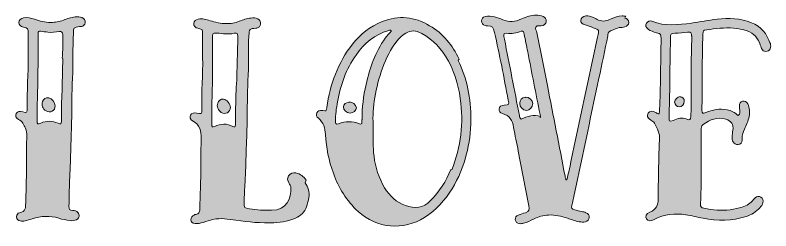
# Model space of a CAD drawing. Header units: inches. Extents: x 146 to 932, y -942 to -139.
# Drawn here: x 155 to 932, y -782 to -560 of the extents above; entities that cross this region are included whole.
import ezdxf

# ---------------------------------------------------------------- set-up
doc = ezdxf.new("R2010")
doc.units = ezdxf.units.IN
doc.header["$MEASUREMENT"] = 0
doc.layers.add('Layer 1', color=7, linetype='Continuous')

# ---------------------------------------------------------------- blocks, each defined once
blk = doc.blocks.new('block 10')
at = {"layer": 'Layer 1', "true_color": 0x2a4f7b}
h = blk.add_hatch(color=167, dxfattribs=at)
h.dxf.hatch_style = 2
edge = h.paths.add_edge_path()
edge.add_spline(control_points=[(224.33, -562.52), (226.45, -563.73), (227.66, -565.55), (227.36, -567.97), (227.05, -570.08), (225.54, -571.29), (223.42, -571.9), (222.82, -571.9), (222.22, -571.9), (221.61, -571.9), (215.26, -572.81), (215.56, -572.81), (215.26, -578.86), (214.35, -594.28), (215.26, -609.7), (214.35, -625.13), (213.44, -640.25), (213.75, -655.37), (213.44, -670.49), (212.84, -690.45), (212.23, -710.41), (211.33, -730.37), (211.02, -739.14), (210.72, -747.91), (210.72, -756.68), (210.72, -760.31), (211.02, -760.61), (214.65, -761.22), (215.56, -761.22), (216.47, -761.22), (217.38, -761.52), (219.49, -762.13), (220.7, -763.64), (221.01, -765.75), (221.31, -767.87), (220.4, -769.69), (218.28, -770.59), (216.17, -771.5), (214.05, -771.8), (211.93, -771.5), (208, -770.9), (204.07, -770.29), (200.14, -769.08), (191.07, -766.06), (181.99, -766.66), (172.92, -769.69), (170.5, -770.59), (168.08, -771.2), (165.66, -771.8), (164.15, -772.11), (162.33, -772.11), (160.52, -771.8), (158.4, -771.2), (156.89, -769.99), (156.89, -767.57), (156.89, -765.45), (158.1, -763.64), (159.91, -763.34), (166.57, -762.73), (165.96, -757.89), (166.27, -753.05), (167.17, -732.79), (166.87, -712.22), (167.17, -691.96), (167.17, -686.82), (168.08, -681.68), (165.96, -676.54), (164.45, -672.91), (162.94, -669.58), (159.01, -667.47), (155.98, -665.95), (155.38, -663.53), (156.59, -661.42), (157.8, -659.3), (159.91, -658.7), (163.24, -659.6), (167.78, -660.81), (167.78, -660.81), (167.78, -655.97), (167.48, -638.13), (168.99, -620.29), (168.69, -602.44), (168.69, -594.58), (168.69, -586.72), (168.69, -578.86), (168.69, -573.71), (168.69, -573.71), (163.85, -572.5), (160.82, -571.9), (159.31, -570.08), (159.31, -567.66), (159.31, -565.24), (161.12, -563.43), (164.15, -562.83), (168.08, -562.22), (171.71, -563.13), (175.34, -564.34), (180.78, -566.15), (186.23, -567.66), (191.97, -567.66), (196.51, -567.66), (200.74, -567.06), (204.98, -565.24), (208.91, -563.73), (212.84, -562.52), (217.07, -561.92), (219.49, -561.62), (221.91, -561.62), (224.03, -562.83), (224.03, -562.83), (224.33, -562.52), (224.33, -562.52)], knot_values=[0, 0, 0, 0, 1, 1, 1, 2, 2, 2, 3, 3, 3, 4, 4, 4, 5, 5, 5, 6, 6, 6, 7, 7, 7, 8, 8, 8, 9, 9, 9, 10, 10, 10, 11, 11, 11, 12, 12, 12, 13, 13, 13, 14, 14, 14, 15, 15, 15, 16, 16, 16, 17, 17, 17, 18, 18, 18, 19, 19, 19, 20, 20, 20, 21, 21, 21, 22, 22, 22, 23, 23, 23, 24, 24, 24, 25, 25, 25, 26, 26, 26, 27, 27, 27, 28, 28, 28, 29, 29, 29, 30, 30, 30, 31, 31, 31, 32, 32, 32, 33, 33, 33, 34, 34, 34, 35, 35, 35, 36, 36, 36, 37, 37, 37, 37], degree=3, periodic=1)
edge = h.paths.add_edge_path()
edge.add_spline(control_points=[(203.77, -604.56), (204.67, -596.4), (204.07, -588.23), (204.37, -580.06), (204.37, -577.65), (203.16, -576.74), (200.74, -577.04), (196.81, -577.65), (192.88, -578.25), (188.95, -577.65), (186.53, -577.34), (184.11, -577.04), (181.69, -576.74), (179.87, -576.44), (178.97, -577.04), (178.97, -578.86), (178.97, -579.76), (178.97, -580.67), (178.97, -581.58), (178.97, -605.17), (178.97, -628.76), (178.06, -650.83), (178.06, -657.79), (178.06, -663.23), (178.06, -668.68), (178.06, -672.3), (178.36, -672.61), (181.69, -671.1), (187.74, -668.68), (193.48, -668.68), (199.53, -671.4), (202.25, -672.61), (202.86, -672.3), (203.16, -669.28), (203.16, -668.07), (203.16, -666.86), (203.16, -665.65), (202.86, -646.3), (204.07, -626.94), (204.37, -607.59), (204.37, -606.68), (204.37, -605.77), (204.37, -604.86), (204.37, -604.86), (203.77, -604.56), (203.77, -604.56)], knot_values=[0, 0, 0, 0, 1, 1, 1, 2, 2, 2, 3, 3, 3, 4, 4, 4, 5, 5, 5, 6, 6, 6, 7, 7, 7, 8, 8, 8, 9, 9, 9, 10, 10, 10, 11, 11, 11, 12, 12, 12, 13, 13, 13, 14, 14, 14, 15, 15, 15, 15], degree=3, periodic=1)
edge = h.paths.add_edge_path()
edge.add_spline(control_points=[(189.86, -645.09), (193.18, -645.69), (196.51, -649.93), (196.51, -653.55), (196.51, -655.97), (195.3, -657.79), (193.48, -659), (191.37, -660.21), (189.25, -659.91), (187.13, -658.7), (183.81, -656.58), (182.29, -652.65), (183.5, -649.02), (184.41, -646.6), (186.83, -644.78), (189.25, -645.09), (189.25, -645.09), (189.86, -645.09), (189.86, -645.09)], knot_values=[0, 0, 0, 0, 1, 1, 1, 2, 2, 2, 3, 3, 3, 4, 4, 4, 5, 5, 5, 6, 6, 6, 6], degree=3, periodic=1)
h = blk.add_hatch(color=167, dxfattribs=at)
h.dxf.hatch_style = 2
edge = h.paths.add_edge_path()
edge.add_spline(control_points=[(453.26, -732.49), (456.58, -737.02), (458.09, -742.17), (457.19, -747.91), (456.58, -750.33), (455.98, -752.75), (455.37, -755.17), (453.86, -760.92), (450.53, -765.15), (445.39, -767.87), (437.83, -771.8), (429.67, -773.32), (421.2, -773.62), (408.19, -774.22), (395.19, -773.01), (382.19, -771.2), (374.32, -769.99), (366.46, -768.48), (358.6, -770.29), (355.27, -771.2), (351.94, -772.11), (348.62, -773.32), (345.89, -774.22), (343.17, -774.83), (340.15, -774.52), (337.43, -774.22), (335.91, -772.71), (335.91, -770.59), (335.91, -768.17), (337.12, -766.66), (339.24, -765.75), (339.84, -765.45), (340.45, -765.15), (341.05, -765.15), (344.08, -764.85), (344.99, -763.03), (344.99, -760.31), (345.29, -750.93), (345.59, -741.56), (345.89, -732.19), (346.2, -717.06), (345.89, -701.94), (346.5, -686.82), (346.8, -679.87), (344.99, -672.91), (337.73, -668.98), (335.01, -667.47), (334.4, -665.05), (335.61, -662.93), (336.82, -660.81), (338.94, -660.21), (341.96, -660.81), (347.1, -662.02), (347.1, -662.02), (347.1, -656.88), (346.8, -639.04), (348.31, -621.5), (348.01, -603.65), (348.01, -595.79), (348.01, -587.93), (348.01, -580.06), (348.01, -574.92), (348.01, -574.92), (343.17, -573.71), (340.15, -573.11), (338.64, -571.29), (338.94, -568.88), (339.24, -566.15), (341.05, -564.94), (343.47, -564.34), (347.71, -563.43), (351.64, -564.64), (355.57, -565.85), (361.01, -567.36), (366.46, -568.88), (372.21, -568.88), (376.74, -568.88), (381.28, -568.27), (385.51, -566.46), (389.44, -564.94), (393.37, -563.73), (397.61, -563.13), (400.03, -562.83), (402.45, -562.83), (404.56, -564.04), (406.68, -565.24), (407.89, -567.06), (407.59, -569.48), (407.29, -571.6), (405.77, -572.81), (403.66, -573.41), (403.36, -573.41), (403.05, -573.41), (402.75, -573.41), (395.79, -574.32), (396.1, -574.32), (395.49, -581.28), (394.58, -596.7), (395.49, -612.12), (394.58, -627.55), (393.68, -641.76), (393.98, -655.97), (393.68, -670.19), (393.07, -690.75), (392.47, -711.32), (391.56, -731.88), (391.26, -738.84), (390.65, -745.8), (390.65, -752.75), (390.65, -758.5), (390.65, -758.5), (396.1, -759.4), (403.66, -760.61), (411.22, -760.92), (418.78, -760.92), (434.81, -761.22), (439.04, -747.91), (438.74, -737.63), (438.74, -735.81), (437.53, -734.3), (436.62, -732.79), (435.11, -730.37), (434.5, -727.95), (436.32, -725.53), (438.13, -722.81), (440.86, -721.9), (443.88, -722.51), (448.42, -723.41), (451.74, -726.14), (454.16, -729.77), (454.16, -729.77), (453.26, -732.49), (453.26, -732.49)], knot_values=[0, 0, 0, 0, 1, 1, 1, 2, 2, 2, 3, 3, 3, 4, 4, 4, 5, 5, 5, 6, 6, 6, 7, 7, 7, 8, 8, 8, 9, 9, 9, 10, 10, 10, 11, 11, 11, 12, 12, 12, 13, 13, 13, 14, 14, 14, 15, 15, 15, 16, 16, 16, 17, 17, 17, 18, 18, 18, 19, 19, 19, 20, 20, 20, 21, 21, 21, 22, 22, 22, 23, 23, 23, 24, 24, 24, 25, 25, 25, 26, 26, 26, 27, 27, 27, 28, 28, 28, 29, 29, 29, 30, 30, 30, 31, 31, 31, 32, 32, 32, 33, 33, 33, 34, 34, 34, 35, 35, 35, 36, 36, 36, 37, 37, 37, 38, 38, 38, 39, 39, 39, 40, 40, 40, 41, 41, 41, 42, 42, 42, 43, 43, 43, 44, 44, 44, 44], degree=3, periodic=1)
edge = h.paths.add_edge_path()
edge.add_spline(control_points=[(382.79, -631.78), (383.39, -615.15), (384, -598.51), (384, -581.88), (384, -578.55), (383.7, -578.25), (380.37, -578.86), (374.32, -580.06), (368.58, -579.16), (362.83, -578.55), (362.22, -578.55), (361.62, -578.55), (361.01, -578.55), (359.2, -578.25), (358.29, -579.16), (358.29, -580.97), (358.29, -581.88), (358.29, -582.79), (358.29, -583.69), (358.29, -607.28), (358.29, -630.87), (357.39, -652.65), (357.39, -660.21), (357.39, -666.26), (357.39, -672.3), (357.39, -675.03), (357.99, -675.63), (360.11, -674.72), (366.46, -671.7), (372.81, -671.4), (379.16, -674.72), (380.67, -675.63), (381.58, -675.03), (381.58, -673.21), (381.58, -671.7), (381.58, -670.19), (381.58, -668.68), (381.88, -656.88), (381.88, -645.09), (382.49, -633.29), (382.49, -633.29), (382.79, -631.78), (382.79, -631.78)], knot_values=[0, 0, 0, 0, 1, 1, 1, 2, 2, 2, 3, 3, 3, 4, 4, 4, 5, 5, 5, 6, 6, 6, 7, 7, 7, 8, 8, 8, 9, 9, 9, 10, 10, 10, 11, 11, 11, 12, 12, 12, 13, 13, 13, 14, 14, 14, 14], degree=3, periodic=1)
edge = h.paths.add_edge_path()
edge.add_spline(control_points=[(369.48, -646.6), (372.81, -646.9), (376.44, -651.44), (376.44, -655.07), (376.44, -657.49), (375.23, -659.3), (373.42, -660.51), (371.3, -661.72), (369.18, -661.42), (367.06, -660.21), (363.74, -658.09), (362.22, -654.16), (363.43, -650.53), (364.34, -648.11), (366.76, -646.3), (369.18, -646.6), (369.18, -646.6), (369.48, -646.6), (369.48, -646.6)], knot_values=[0, 0, 0, 0, 1, 1, 1, 2, 2, 2, 3, 3, 3, 4, 4, 4, 5, 5, 5, 6, 6, 6, 6], degree=3, periodic=1)
h = blk.add_hatch(color=167, dxfattribs=at)
h.dxf.hatch_style = 2
edge = h.paths.add_edge_path()
edge.add_spline(control_points=[(610.51, -606.68), (619.58, -625.43), (623.51, -645.39), (623.51, -667.77), (623.21, -691.96), (617.77, -716.46), (604.16, -738.84), (596.9, -750.63), (587.83, -760.61), (576.03, -768.17), (553.95, -782.09), (527.04, -779.67), (507.68, -762.13), (495.89, -751.24), (487.72, -737.93), (482.28, -722.81), (477.44, -709.81), (475.02, -696.5), (474.11, -682.89), (473.81, -676.54), (472.3, -670.49), (466.86, -666.26), (465.04, -664.75), (464.13, -662.93), (465.34, -660.51), (466.25, -658.39), (468.06, -657.79), (471.39, -658.39), (475.02, -659), (475.02, -659), (475.63, -655.07), (478.95, -631.17), (486.82, -609.1), (501.94, -590.05), (510.1, -579.76), (520.08, -571.6), (532.48, -566.76), (549.42, -560.11), (565.75, -561.62), (581.17, -570.99), (595.09, -579.16), (604.46, -591.25), (611.42, -605.47), (611.42, -605.47), (610.51, -606.68), (610.51, -606.68)], knot_values=[0, 0, 0, 0, 1, 1, 1, 2, 2, 2, 3, 3, 3, 4, 4, 4, 5, 5, 5, 6, 6, 6, 7, 7, 7, 8, 8, 8, 9, 9, 9, 10, 10, 10, 11, 11, 11, 12, 12, 12, 13, 13, 13, 14, 14, 14, 15, 15, 15, 15], degree=3, periodic=1)
edge = h.paths.add_edge_path()
edge.add_spline(control_points=[(511.92, -667.47), (511.61, -655.37), (513.13, -643.27), (515.85, -631.48), (519.78, -614.54), (525.22, -598.21), (535.51, -584), (537.32, -581.28), (539.74, -578.86), (541.86, -576.44), (541.56, -576.13), (541.25, -575.83), (540.95, -575.53), (540.35, -575.53), (539.74, -575.53), (539.14, -575.83), (524.62, -580.06), (514.03, -589.44), (505.57, -601.23), (495.28, -615.75), (489.54, -632.08), (486.51, -649.32), (485.3, -655.97), (484.4, -662.63), (484.4, -669.28), (484.4, -671.1), (484.7, -672.91), (487.42, -672), (494.68, -669.28), (501.94, -668.68), (509.2, -672), (510.71, -672.61), (511.61, -672), (511.61, -670.49), (511.61, -669.58), (511.61, -668.68), (511.61, -667.77), (511.61, -667.77), (511.92, -667.47), (511.92, -667.47)], knot_values=[0, 0, 0, 0, 1, 1, 1, 2, 2, 2, 3, 3, 3, 4, 4, 4, 5, 5, 5, 6, 6, 6, 7, 7, 7, 8, 8, 8, 9, 9, 9, 10, 10, 10, 11, 11, 11, 12, 12, 12, 13, 13, 13, 13], degree=3, periodic=1)
edge = h.paths.add_edge_path()
edge.add_spline(control_points=[(498.61, -649.32), (501.94, -649.32), (505.57, -652.34), (505.87, -655.37), (505.87, -658.09), (502.84, -660.81), (499.52, -660.81), (495.89, -660.81), (492.56, -657.79), (492.56, -654.46), (492.56, -651.74), (494.98, -649.93), (498.61, -649.93), (498.61, -649.93), (498.61, -649.32), (498.61, -649.32)], knot_values=[0, 0, 0, 0, 1, 1, 1, 2, 2, 2, 3, 3, 3, 4, 4, 4, 5, 5, 5, 5], degree=3, periodic=1)
edge = h.paths.add_edge_path()
edge.add_spline(control_points=[(603.86, -719.18), (613.53, -695.59), (616.26, -671.1), (612.63, -645.99), (610.51, -630.57), (605.97, -615.75), (597.51, -602.44), (590.25, -591.25), (581.17, -582.18), (568.47, -577.04), (565.75, -576.13), (563.33, -576.13), (560.61, -577.04), (555.16, -578.86), (551.23, -582.18), (547.91, -586.41), (540.95, -594.88), (536.41, -604.56), (532.79, -614.84), (525.53, -634.8), (522.2, -655.67), (523.11, -672.91), (523.11, -686.52), (522.8, -695.89), (524.01, -705.27), (525.53, -716.76), (528.85, -727.65), (534.9, -737.63), (540.04, -746.1), (547, -752.75), (556.37, -756.08), (565.75, -759.4), (574.52, -758.8), (582.08, -750.93), (591.15, -741.56), (598.11, -730.98), (602.95, -718.88), (602.95, -718.88), (603.86, -719.18), (603.86, -719.18)], knot_values=[0, 0, 0, 0, 1, 1, 1, 2, 2, 2, 3, 3, 3, 4, 4, 4, 5, 5, 5, 6, 6, 6, 7, 7, 7, 8, 8, 8, 9, 9, 9, 10, 10, 10, 11, 11, 11, 12, 12, 12, 13, 13, 13, 13], degree=3, periodic=1)
h = blk.add_hatch(color=167, dxfattribs=at)
h.dxf.hatch_style = 2
edge = h.paths.add_edge_path()
edge.add_spline(control_points=[(781.67, -563.13), (784.09, -563.73), (785.6, -565.24), (785.6, -567.66), (785.6, -570.08), (784.09, -571.6), (781.67, -572.2), (780.76, -572.5), (779.86, -572.81), (778.95, -572.81), (774.41, -572.5), (770.78, -574.92), (766.85, -576.44), (764.43, -577.34), (764.43, -579.76), (764.13, -581.58), (761.11, -596.09), (758.08, -610.61), (755.06, -625.13), (745.98, -667.77), (736.91, -710.41), (727.84, -753.05), (727.54, -753.96), (727.54, -754.87), (727.23, -755.77), (726.33, -758.5), (727.54, -759.71), (729.95, -760.31), (732.37, -760.92), (734.79, -761.82), (737.21, -762.13), (738.72, -762.43), (740.24, -762.73), (741.75, -763.34), (743.87, -764.24), (745.08, -765.75), (745.08, -768.17), (745.08, -770.59), (743.56, -772.11), (741.14, -772.71), (739.03, -773.32), (736.91, -773.01), (734.79, -772.71), (730.56, -771.8), (726.63, -770.29), (722.7, -769.08), (716.35, -766.97), (710, -765.45), (703.34, -765.75), (697.9, -766.06), (692.76, -767.57), (687.92, -769.99), (684.59, -771.5), (681.26, -773.32), (677.64, -774.22), (676.12, -774.52), (674.61, -774.83), (673.1, -774.52), (670.98, -774.22), (669.47, -773.01), (669.17, -770.59), (668.87, -768.17), (670.07, -766.66), (672.19, -765.75), (674.61, -764.85), (677.03, -764.24), (679.45, -763.34), (683.68, -761.52), (683.99, -760.92), (683.08, -756.38), (679.45, -737.63), (675.82, -718.88), (672.19, -700.13), (670.68, -691.96), (668.87, -683.8), (667.35, -675.63), (666.14, -668.68), (663.42, -663.23), (655.86, -661.42), (653.44, -660.81), (652.23, -659), (652.53, -656.58), (652.84, -654.16), (654.65, -652.95), (657.67, -652.65), (662.82, -652.34), (662.82, -652.34), (661.91, -647.51), (657.37, -624.22), (653.14, -600.93), (647.7, -577.95), (646.49, -572.81), (645.58, -570.99), (640.74, -571.29), (639.83, -571.29), (638.92, -570.99), (638.02, -570.69), (635.9, -570.08), (634.39, -568.57), (634.39, -566.15), (634.39, -563.73), (635.9, -562.22), (638.02, -561.62), (641.34, -561.01), (644.67, -561.01), (647.7, -561.92), (650.72, -562.83), (653.74, -563.73), (656.47, -564.94), (662.82, -567.36), (669.17, -567.36), (675.52, -564.04), (680.36, -561.62), (685.5, -560.41), (690.64, -560.11), (693.06, -560.11), (695.48, -560.41), (697.9, -561.62), (700.01, -562.52), (701.23, -564.34), (700.92, -566.76), (700.62, -569.18), (698.5, -570.99), (695.78, -571.29), (693.97, -571.6), (691.55, -569.78), (690.34, -572.5), (689.43, -574.32), (690.94, -576.13), (691.24, -577.95), (694.87, -596.09), (698.5, -614.24), (702.13, -632.39), (708.18, -663.53), (714.23, -694.69), (720.28, -725.83), (720.58, -727.04), (720.88, -728.25), (721.19, -729.46), (721.49, -729.46), (721.79, -729.46), (722.09, -729.46), (723.6, -723.11), (725.12, -717.06), (726.33, -710.71), (735.4, -668.07), (744.47, -625.43), (753.54, -582.79), (755.36, -574.62), (755.66, -576.13), (749.01, -573.11), (746.29, -571.9), (743.87, -570.69), (740.84, -570.08), (737.82, -569.48), (736.31, -567.66), (736.31, -565.55), (736.31, -563.13), (738.42, -561.31), (741.45, -561.01), (744.17, -560.71), (746.89, -561.62), (749.31, -562.52), (751.13, -563.43), (752.94, -564.34), (754.76, -565.24), (759.29, -567.06), (763.53, -566.15), (767.46, -564.04), (771.08, -562.22), (774.71, -560.71), (778.95, -561.01), (780.16, -561.01), (781.37, -561.01), (782.58, -561.31), (782.58, -561.31), (781.67, -563.13), (781.67, -563.13)], knot_values=[0, 0, 0, 0, 1, 1, 1, 2, 2, 2, 3, 3, 3, 4, 4, 4, 5, 5, 5, 6, 6, 6, 7, 7, 7, 8, 8, 8, 9, 9, 9, 10, 10, 10, 11, 11, 11, 12, 12, 12, 13, 13, 13, 14, 14, 14, 15, 15, 15, 16, 16, 16, 17, 17, 17, 18, 18, 18, 19, 19, 19, 20, 20, 20, 21, 21, 21, 22, 22, 22, 23, 23, 23, 24, 24, 24, 25, 25, 25, 26, 26, 26, 27, 27, 27, 28, 28, 28, 29, 29, 29, 30, 30, 30, 31, 31, 31, 32, 32, 32, 33, 33, 33, 34, 34, 34, 35, 35, 35, 36, 36, 36, 37, 37, 37, 38, 38, 38, 39, 39, 39, 40, 40, 40, 41, 41, 41, 42, 42, 42, 43, 43, 43, 44, 44, 44, 45, 45, 45, 46, 46, 46, 47, 47, 47, 48, 48, 48, 49, 49, 49, 50, 50, 50, 51, 51, 51, 52, 52, 52, 53, 53, 53, 54, 54, 54, 55, 55, 55, 56, 56, 56, 57, 57, 57, 58, 58, 58, 59, 59, 59, 59], degree=3, periodic=1)
edge = h.paths.add_edge_path()
edge.add_spline(control_points=[(694.57, -665.95), (695.48, -664.14), (694.87, -663.23), (694.57, -662.33), (690.34, -640.85), (686.1, -619.38), (681.87, -597.91), (680.66, -591.86), (679.45, -585.81), (678.24, -579.76), (677.94, -577.95), (677.64, -575.83), (675.22, -576.74), (670.38, -578.86), (665.24, -579.16), (660.09, -578.86), (657.37, -578.86), (657.07, -579.46), (657.37, -582.18), (657.37, -583.09), (657.67, -584), (657.98, -584.9), (663.12, -611.22), (668.26, -637.53), (673.4, -663.53), (673.7, -664.75), (673.7, -666.26), (675.22, -667.16), (681.57, -664.14), (688.22, -662.02), (695.18, -664.44), (695.18, -664.44), (694.57, -665.95), (694.57, -665.95)], knot_values=[0, 0, 0, 0, 1, 1, 1, 2, 2, 2, 3, 3, 3, 4, 4, 4, 5, 5, 5, 6, 6, 6, 7, 7, 7, 8, 8, 8, 9, 9, 9, 10, 10, 10, 11, 11, 11, 11], degree=3, periodic=1)
edge = h.paths.add_edge_path()
edge.add_spline(control_points=[(679.45, -644.48), (683.38, -644.48), (687.01, -647.51), (687.01, -651.13), (687.01, -654.76), (683.99, -658.09), (680.66, -658.09), (677.03, -658.09), (673.7, -654.76), (673.7, -650.83), (673.7, -647.51), (676.12, -644.78), (679.15, -644.78), (679.15, -644.78), (679.45, -644.48), (679.45, -644.48)], knot_values=[0, 0, 0, 0, 1, 1, 1, 2, 2, 2, 3, 3, 3, 4, 4, 4, 5, 5, 5, 5], degree=3, periodic=1)
h = blk.add_hatch(color=167, dxfattribs=at)
h.dxf.hatch_style = 2
edge = h.paths.add_edge_path()
edge.add_spline(control_points=[(930.76, -588.23), (931.36, -589.74), (931.66, -591.56), (931.36, -593.37), (931.06, -595.49), (929.85, -596.7), (927.73, -597.3), (925.62, -597.91), (924.1, -597.3), (922.89, -595.79), (921.68, -594.28), (921.38, -592.46), (920.78, -590.65), (918.66, -583.69), (914.12, -578.86), (907.17, -576.44), (898.09, -573.11), (888.72, -572.81), (879.34, -573.71), (874.81, -574.02), (870.27, -574.62), (865.73, -575.23), (862.11, -575.83), (862.11, -576.13), (861.8, -579.76), (860.9, -604.56), (861.2, -629.36), (860.9, -654.16), (860.9, -655.37), (860.9, -656.58), (860.9, -657.79), (861.2, -661.42), (861.5, -661.72), (864.83, -660.21), (871.78, -657.49), (879.04, -655.97), (886.6, -657.49), (890.84, -658.39), (894.77, -660.21), (898.09, -663.53), (900.21, -661.72), (899.91, -659.6), (899.61, -657.49), (899.61, -656.28), (899.3, -655.07), (899.3, -653.86), (899.3, -651.13), (900.51, -649.32), (902.63, -648.71), (904.75, -648.11), (906.87, -649.02), (908.07, -651.44), (909.89, -655.67), (910.19, -659.91), (909.29, -664.44), (908.38, -668.98), (906.56, -673.21), (904.45, -677.45), (902.93, -680.47), (902.03, -683.5), (902.33, -687.12), (902.33, -687.73), (902.33, -688.33), (902.33, -688.94), (902.03, -691.36), (900.51, -692.87), (898.09, -693.17), (895.67, -693.47), (894.16, -692.27), (892.95, -690.45), (892.05, -688.94), (891.74, -687.43), (891.74, -685.61), (891.74, -683.19), (892.35, -680.77), (892.65, -678.35), (893.56, -672.61), (890.84, -668.68), (885.39, -667.16), (876.62, -664.75), (869.06, -667.47), (862.11, -672.61), (859.99, -674.12), (859.99, -676.24), (859.99, -678.35), (859.99, -688.94), (859.99, -699.52), (859.99, -710.11), (859.69, -724.93), (860.29, -739.75), (859.38, -754.26), (859.08, -757.29), (860.29, -758.19), (862.71, -758.8), (871.78, -760.92), (880.86, -761.22), (889.93, -760.31), (894.16, -759.71), (898.4, -758.8), (902.33, -757.59), (906.87, -756.08), (911.1, -753.96), (913.82, -749.73), (914.43, -749.12), (915.03, -748.52), (915.64, -747.91), (917.45, -746.4), (919.26, -746.1), (921.38, -747.31), (923.5, -748.52), (924.1, -750.63), (923.5, -753.05), (922.89, -755.17), (921.68, -756.68), (920.47, -758.19), (916.54, -762.73), (911.7, -765.45), (906.26, -767.27), (891.74, -771.8), (876.93, -772.41), (862.11, -769.08), (856.06, -767.87), (850.31, -766.36), (844.26, -765.45), (833.07, -763.94), (822.19, -764.85), (811.9, -770.29), (807.97, -772.41), (805.55, -772.11), (804.04, -769.69), (802.53, -767.27), (803.44, -764.24), (807.37, -762.73), (814.02, -760.01), (815.84, -755.77), (815.84, -749.12), (815.84, -741.26), (816.14, -733.4), (816.14, -725.53), (816.44, -713.13), (816.44, -700.73), (817.35, -688.33), (817.65, -681.98), (815.23, -676.54), (812.21, -671.4), (811.3, -669.88), (809.79, -668.98), (808.27, -668.07), (804.95, -665.65), (804.04, -663.53), (805.55, -661.11), (807.07, -658.7), (809.49, -658.39), (813.42, -660.21), (814.32, -660.81), (815.23, -661.72), (817.04, -661.72), (817.35, -654.16), (817.95, -646.9), (817.95, -639.64), (818.25, -628.15), (818.25, -616.66), (818.56, -605.17), (818.56, -598.21), (818.86, -591.25), (818.86, -584.3), (818.86, -579.76), (818.86, -579.76), (814.02, -578.25), (811, -577.34), (807.97, -576.44), (805.55, -574.62), (803.13, -573.11), (802.53, -570.69), (803.74, -568.57), (804.95, -566.46), (807.07, -565.55), (809.49, -566.46), (822.79, -571.9), (836.4, -570.08), (850.01, -568.27), (858.78, -567.06), (867.55, -565.55), (876.32, -564.34), (888.42, -562.83), (900.21, -563.43), (911.7, -567.97), (921.68, -571.9), (927.73, -579.16), (930.76, -589.44), (930.76, -589.44), (930.76, -588.23), (930.76, -588.23)], knot_values=[0, 0, 0, 0, 1, 1, 1, 2, 2, 2, 3, 3, 3, 4, 4, 4, 5, 5, 5, 6, 6, 6, 7, 7, 7, 8, 8, 8, 9, 9, 9, 10, 10, 10, 11, 11, 11, 12, 12, 12, 13, 13, 13, 14, 14, 14, 15, 15, 15, 16, 16, 16, 17, 17, 17, 18, 18, 18, 19, 19, 19, 20, 20, 20, 21, 21, 21, 22, 22, 22, 23, 23, 23, 24, 24, 24, 25, 25, 25, 26, 26, 26, 27, 27, 27, 28, 28, 28, 29, 29, 29, 30, 30, 30, 31, 31, 31, 32, 32, 32, 33, 33, 33, 34, 34, 34, 35, 35, 35, 36, 36, 36, 37, 37, 37, 38, 38, 38, 39, 39, 39, 40, 40, 40, 41, 41, 41, 42, 42, 42, 43, 43, 43, 44, 44, 44, 45, 45, 45, 46, 46, 46, 47, 47, 47, 48, 48, 48, 49, 49, 49, 50, 50, 50, 51, 51, 51, 52, 52, 52, 53, 53, 53, 54, 54, 54, 55, 55, 55, 56, 56, 56, 57, 57, 57, 58, 58, 58, 59, 59, 59, 60, 60, 60, 61, 61, 61, 62, 62, 62, 63, 63, 63, 64, 64, 64, 64], degree=3, periodic=1)
edge = h.paths.add_edge_path()
edge.add_spline(control_points=[(850.01, -581.58), (850.31, -578.25), (849.71, -577.65), (846.08, -577.65), (841.84, -577.95), (837.61, -578.86), (833.07, -578.86), (829.14, -578.86), (828.54, -579.46), (828.54, -583.39), (828.54, -589.14), (828.24, -594.88), (828.24, -600.63), (827.63, -619.68), (828.24, -639.04), (827.02, -658.09), (827.02, -660.51), (827.02, -662.93), (827.02, -665.35), (827.02, -669.58), (827.33, -669.88), (831.26, -668.37), (835.79, -666.56), (840.33, -665.05), (845.47, -667.16), (848.5, -668.37), (849.1, -668.07), (849.4, -664.44), (849.71, -660.81), (849.71, -657.18), (849.71, -653.55), (850.01, -629.66), (849.4, -605.77), (850.61, -581.88), (850.61, -581.88), (850.01, -581.58), (850.01, -581.58)], knot_values=[0, 0, 0, 0, 1, 1, 1, 2, 2, 2, 3, 3, 3, 4, 4, 4, 5, 5, 5, 6, 6, 6, 7, 7, 7, 8, 8, 8, 9, 9, 9, 10, 10, 10, 11, 11, 11, 12, 12, 12, 12], degree=3, periodic=1)
edge = h.paths.add_edge_path()
edge.add_spline(control_points=[(838.52, -644.18), (840.94, -644.18), (842.75, -645.99), (842.75, -648.71), (842.75, -651.74), (840.33, -654.46), (837.61, -654.46), (835.19, -654.46), (832.77, -652.04), (832.77, -649.62), (832.77, -646.9), (835.79, -643.88), (838.52, -643.88), (838.52, -643.88), (838.52, -644.18), (838.52, -644.18)], knot_values=[0, 0, 0, 0, 1, 1, 1, 2, 2, 2, 3, 3, 3, 4, 4, 4, 5, 5, 5, 5], degree=3, periodic=1)
at = {"layer": 'Layer 1', "lineweight": 0}
for points, knots in [([(224.33, -562.52), (226.45, -563.73), (227.66, -565.55), (227.36, -567.97), (227.05, -570.08), (225.54, -571.29), (223.42, -571.9), (222.82, -571.9), (222.22, -571.9), (221.61, -571.9), (215.26, -572.81), (215.56, -572.81), (215.26, -578.86), (214.35, -594.28), (215.26, -609.7), (214.35, -625.13), (213.44, -640.25), (213.75, -655.37), (213.44, -670.49), (212.84, -690.45), (212.23, -710.41), (211.33, -730.37), (211.02, -739.14), (210.72, -747.91), (210.72, -756.68), (210.72, -760.31), (211.02, -760.61), (214.65, -761.22), (215.56, -761.22), (216.47, -761.22), (217.38, -761.52), (219.49, -762.13), (220.7, -763.64), (221.01, -765.75), (221.31, -767.87), (220.4, -769.69), (218.28, -770.59), (216.17, -771.5), (214.05, -771.8), (211.93, -771.5), (208, -770.9), (204.07, -770.29), (200.14, -769.08), (191.07, -766.06), (181.99, -766.66), (172.92, -769.69), (170.5, -770.59), (168.08, -771.2), (165.66, -771.8), (164.15, -772.11), (162.33, -772.11), (160.52, -771.8), (158.4, -771.2), (156.89, -769.99), (156.89, -767.57), (156.89, -765.45), (158.1, -763.64), (159.91, -763.34), (166.57, -762.73), (165.96, -757.89), (166.27, -753.05), (167.17, -732.79), (166.87, -712.22), (167.17, -691.96), (167.17, -686.82), (168.08, -681.68), (165.96, -676.54), (164.45, -672.91), (162.94, -669.58), (159.01, -667.47), (155.98, -665.95), (155.38, -663.53), (156.59, -661.42), (157.8, -659.3), (159.91, -658.7), (163.24, -659.6), (167.78, -660.81), (167.78, -660.81), (167.78, -655.97), (167.48, -638.13), (168.99, -620.29), (168.69, -602.44), (168.69, -594.58), (168.69, -586.72), (168.69, -578.86), (168.69, -573.71), (168.69, -573.71), (163.85, -572.5), (160.82, -571.9), (159.31, -570.08), (159.31, -567.66), (159.31, -565.24), (161.12, -563.43), (164.15, -562.83), (168.08, -562.22), (171.71, -563.13), (175.34, -564.34), (180.78, -566.15), (186.23, -567.66), (191.97, -567.66), (196.51, -567.66), (200.74, -567.06), (204.98, -565.24), (208.91, -563.73), (212.84, -562.52), (217.07, -561.92), (219.49, -561.62), (221.91, -561.62), (224.03, -562.83), (224.03, -562.83), (224.33, -562.52), (224.33, -562.52)], [0, 0, 0, 0, 1, 1, 1, 2, 2, 2, 3, 3, 3, 4, 4, 4, 5, 5, 5, 6, 6, 6, 7, 7, 7, 8, 8, 8, 9, 9, 9, 10, 10, 10, 11, 11, 11, 12, 12, 12, 13, 13, 13, 14, 14, 14, 15, 15, 15, 16, 16, 16, 17, 17, 17, 18, 18, 18, 19, 19, 19, 20, 20, 20, 21, 21, 21, 22, 22, 22, 23, 23, 23, 24, 24, 24, 25, 25, 25, 26, 26, 26, 27, 27, 27, 28, 28, 28, 29, 29, 29, 30, 30, 30, 31, 31, 31, 32, 32, 32, 33, 33, 33, 34, 34, 34, 35, 35, 35, 36, 36, 36, 37, 37, 37, 37]), ([(453.26, -732.49), (456.58, -737.02), (458.09, -742.17), (457.19, -747.91), (456.58, -750.33), (455.98, -752.75), (455.37, -755.17), (453.86, -760.92), (450.53, -765.15), (445.39, -767.87), (437.83, -771.8), (429.67, -773.32), (421.2, -773.62), (408.19, -774.22), (395.19, -773.01), (382.19, -771.2), (374.32, -769.99), (366.46, -768.48), (358.6, -770.29), (355.27, -771.2), (351.94, -772.11), (348.62, -773.32), (345.89, -774.22), (343.17, -774.83), (340.15, -774.52), (337.43, -774.22), (335.91, -772.71), (335.91, -770.59), (335.91, -768.17), (337.12, -766.66), (339.24, -765.75), (339.84, -765.45), (340.45, -765.15), (341.05, -765.15), (344.08, -764.85), (344.99, -763.03), (344.99, -760.31), (345.29, -750.93), (345.59, -741.56), (345.89, -732.19), (346.2, -717.06), (345.89, -701.94), (346.5, -686.82), (346.8, -679.87), (344.99, -672.91), (337.73, -668.98), (335.01, -667.47), (334.4, -665.05), (335.61, -662.93), (336.82, -660.81), (338.94, -660.21), (341.96, -660.81), (347.1, -662.02), (347.1, -662.02), (347.1, -656.88), (346.8, -639.04), (348.31, -621.5), (348.01, -603.65), (348.01, -595.79), (348.01, -587.93), (348.01, -580.06), (348.01, -574.92), (348.01, -574.92), (343.17, -573.71), (340.15, -573.11), (338.64, -571.29), (338.94, -568.88), (339.24, -566.15), (341.05, -564.94), (343.47, -564.34), (347.71, -563.43), (351.64, -564.64), (355.57, -565.85), (361.01, -567.36), (366.46, -568.88), (372.21, -568.88), (376.74, -568.88), (381.28, -568.27), (385.51, -566.46), (389.44, -564.94), (393.37, -563.73), (397.61, -563.13), (400.03, -562.83), (402.45, -562.83), (404.56, -564.04), (406.68, -565.24), (407.89, -567.06), (407.59, -569.48), (407.29, -571.6), (405.77, -572.81), (403.66, -573.41), (403.36, -573.41), (403.05, -573.41), (402.75, -573.41), (395.79, -574.32), (396.1, -574.32), (395.49, -581.28), (394.58, -596.7), (395.49, -612.12), (394.58, -627.55), (393.68, -641.76), (393.98, -655.97), (393.68, -670.19), (393.07, -690.75), (392.47, -711.32), (391.56, -731.88), (391.26, -738.84), (390.65, -745.8), (390.65, -752.75), (390.65, -758.5), (390.65, -758.5), (396.1, -759.4), (403.66, -760.61), (411.22, -760.92), (418.78, -760.92), (434.81, -761.22), (439.04, -747.91), (438.74, -737.63), (438.74, -735.81), (437.53, -734.3), (436.62, -732.79), (435.11, -730.37), (434.5, -727.95), (436.32, -725.53), (438.13, -722.81), (440.86, -721.9), (443.88, -722.51), (448.42, -723.41), (451.74, -726.14), (454.16, -729.77), (454.16, -729.77), (453.26, -732.49), (453.26, -732.49)], [0, 0, 0, 0, 1, 1, 1, 2, 2, 2, 3, 3, 3, 4, 4, 4, 5, 5, 5, 6, 6, 6, 7, 7, 7, 8, 8, 8, 9, 9, 9, 10, 10, 10, 11, 11, 11, 12, 12, 12, 13, 13, 13, 14, 14, 14, 15, 15, 15, 16, 16, 16, 17, 17, 17, 18, 18, 18, 19, 19, 19, 20, 20, 20, 21, 21, 21, 22, 22, 22, 23, 23, 23, 24, 24, 24, 25, 25, 25, 26, 26, 26, 27, 27, 27, 28, 28, 28, 29, 29, 29, 30, 30, 30, 31, 31, 31, 32, 32, 32, 33, 33, 33, 34, 34, 34, 35, 35, 35, 36, 36, 36, 37, 37, 37, 38, 38, 38, 39, 39, 39, 40, 40, 40, 41, 41, 41, 42, 42, 42, 43, 43, 43, 44, 44, 44, 44]), ([(610.51, -606.68), (619.58, -625.43), (623.51, -645.39), (623.51, -667.77), (623.21, -691.96), (617.77, -716.46), (604.16, -738.84), (596.9, -750.63), (587.83, -760.61), (576.03, -768.17), (553.95, -782.09), (527.04, -779.67), (507.68, -762.13), (495.89, -751.24), (487.72, -737.93), (482.28, -722.81), (477.44, -709.81), (475.02, -696.5), (474.11, -682.89), (473.81, -676.54), (472.3, -670.49), (466.86, -666.26), (465.04, -664.75), (464.13, -662.93), (465.34, -660.51), (466.25, -658.39), (468.06, -657.79), (471.39, -658.39), (475.02, -659), (475.02, -659), (475.63, -655.07), (478.95, -631.17), (486.82, -609.1), (501.94, -590.05), (510.1, -579.76), (520.08, -571.6), (532.48, -566.76), (549.42, -560.11), (565.75, -561.62), (581.17, -570.99), (595.09, -579.16), (604.46, -591.25), (611.42, -605.47), (611.42, -605.47), (610.51, -606.68), (610.51, -606.68)], [0, 0, 0, 0, 1, 1, 1, 2, 2, 2, 3, 3, 3, 4, 4, 4, 5, 5, 5, 6, 6, 6, 7, 7, 7, 8, 8, 8, 9, 9, 9, 10, 10, 10, 11, 11, 11, 12, 12, 12, 13, 13, 13, 14, 14, 14, 15, 15, 15, 15]), ([(781.67, -563.13), (784.09, -563.73), (785.6, -565.24), (785.6, -567.66), (785.6, -570.08), (784.09, -571.6), (781.67, -572.2), (780.76, -572.5), (779.86, -572.81), (778.95, -572.81), (774.41, -572.5), (770.78, -574.92), (766.85, -576.44), (764.43, -577.34), (764.43, -579.76), (764.13, -581.58), (761.11, -596.09), (758.08, -610.61), (755.06, -625.13), (745.98, -667.77), (736.91, -710.41), (727.84, -753.05), (727.54, -753.96), (727.54, -754.87), (727.23, -755.77), (726.33, -758.5), (727.54, -759.71), (729.95, -760.31), (732.37, -760.92), (734.79, -761.82), (737.21, -762.13), (738.72, -762.43), (740.24, -762.73), (741.75, -763.34), (743.87, -764.24), (745.08, -765.75), (745.08, -768.17), (745.08, -770.59), (743.56, -772.11), (741.14, -772.71), (739.03, -773.32), (736.91, -773.01), (734.79, -772.71), (730.56, -771.8), (726.63, -770.29), (722.7, -769.08), (716.35, -766.97), (710, -765.45), (703.34, -765.75), (697.9, -766.06), (692.76, -767.57), (687.92, -769.99), (684.59, -771.5), (681.26, -773.32), (677.64, -774.22), (676.12, -774.52), (674.61, -774.83), (673.1, -774.52), (670.98, -774.22), (669.47, -773.01), (669.17, -770.59), (668.87, -768.17), (670.07, -766.66), (672.19, -765.75), (674.61, -764.85), (677.03, -764.24), (679.45, -763.34), (683.68, -761.52), (683.99, -760.92), (683.08, -756.38), (679.45, -737.63), (675.82, -718.88), (672.19, -700.13), (670.68, -691.96), (668.87, -683.8), (667.35, -675.63), (666.14, -668.68), (663.42, -663.23), (655.86, -661.42), (653.44, -660.81), (652.23, -659), (652.53, -656.58), (652.84, -654.16), (654.65, -652.95), (657.67, -652.65), (662.82, -652.34), (662.82, -652.34), (661.91, -647.51), (657.37, -624.22), (653.14, -600.93), (647.7, -577.95), (646.49, -572.81), (645.58, -570.99), (640.74, -571.29), (639.83, -571.29), (638.92, -570.99), (638.02, -570.69), (635.9, -570.08), (634.39, -568.57), (634.39, -566.15), (634.39, -563.73), (635.9, -562.22), (638.02, -561.62), (641.34, -561.01), (644.67, -561.01), (647.7, -561.92), (650.72, -562.83), (653.74, -563.73), (656.47, -564.94), (662.82, -567.36), (669.17, -567.36), (675.52, -564.04), (680.36, -561.62), (685.5, -560.41), (690.64, -560.11), (693.06, -560.11), (695.48, -560.41), (697.9, -561.62), (700.01, -562.52), (701.23, -564.34), (700.92, -566.76), (700.62, -569.18), (698.5, -570.99), (695.78, -571.29), (693.97, -571.6), (691.55, -569.78), (690.34, -572.5), (689.43, -574.32), (690.94, -576.13), (691.24, -577.95), (694.87, -596.09), (698.5, -614.24), (702.13, -632.39), (708.18, -663.53), (714.23, -694.69), (720.28, -725.83), (720.58, -727.04), (720.88, -728.25), (721.19, -729.46), (721.49, -729.46), (721.79, -729.46), (722.09, -729.46), (723.6, -723.11), (725.12, -717.06), (726.33, -710.71), (735.4, -668.07), (744.47, -625.43), (753.54, -582.79), (755.36, -574.62), (755.66, -576.13), (749.01, -573.11), (746.29, -571.9), (743.87, -570.69), (740.84, -570.08), (737.82, -569.48), (736.31, -567.66), (736.31, -565.55), (736.31, -563.13), (738.42, -561.31), (741.45, -561.01), (744.17, -560.71), (746.89, -561.62), (749.31, -562.52), (751.13, -563.43), (752.94, -564.34), (754.76, -565.24), (759.29, -567.06), (763.53, -566.15), (767.46, -564.04), (771.08, -562.22), (774.71, -560.71), (778.95, -561.01), (780.16, -561.01), (781.37, -561.01), (782.58, -561.31), (782.58, -561.31), (781.67, -563.13), (781.67, -563.13)], [0, 0, 0, 0, 1, 1, 1, 2, 2, 2, 3, 3, 3, 4, 4, 4, 5, 5, 5, 6, 6, 6, 7, 7, 7, 8, 8, 8, 9, 9, 9, 10, 10, 10, 11, 11, 11, 12, 12, 12, 13, 13, 13, 14, 14, 14, 15, 15, 15, 16, 16, 16, 17, 17, 17, 18, 18, 18, 19, 19, 19, 20, 20, 20, 21, 21, 21, 22, 22, 22, 23, 23, 23, 24, 24, 24, 25, 25, 25, 26, 26, 26, 27, 27, 27, 28, 28, 28, 29, 29, 29, 30, 30, 30, 31, 31, 31, 32, 32, 32, 33, 33, 33, 34, 34, 34, 35, 35, 35, 36, 36, 36, 37, 37, 37, 38, 38, 38, 39, 39, 39, 40, 40, 40, 41, 41, 41, 42, 42, 42, 43, 43, 43, 44, 44, 44, 45, 45, 45, 46, 46, 46, 47, 47, 47, 48, 48, 48, 49, 49, 49, 50, 50, 50, 51, 51, 51, 52, 52, 52, 53, 53, 53, 54, 54, 54, 55, 55, 55, 56, 56, 56, 57, 57, 57, 58, 58, 58, 59, 59, 59, 59]), ([(930.76, -588.23), (931.36, -589.74), (931.66, -591.56), (931.36, -593.37), (931.06, -595.49), (929.85, -596.7), (927.73, -597.3), (925.62, -597.91), (924.1, -597.3), (922.89, -595.79), (921.68, -594.28), (921.38, -592.46), (920.78, -590.65), (918.66, -583.69), (914.12, -578.86), (907.17, -576.44), (898.09, -573.11), (888.72, -572.81), (879.34, -573.71), (874.81, -574.02), (870.27, -574.62), (865.73, -575.23), (862.11, -575.83), (862.11, -576.13), (861.8, -579.76), (860.9, -604.56), (861.2, -629.36), (860.9, -654.16), (860.9, -655.37), (860.9, -656.58), (860.9, -657.79), (861.2, -661.42), (861.5, -661.72), (864.83, -660.21), (871.78, -657.49), (879.04, -655.97), (886.6, -657.49), (890.84, -658.39), (894.77, -660.21), (898.09, -663.53), (900.21, -661.72), (899.91, -659.6), (899.61, -657.49), (899.61, -656.28), (899.3, -655.07), (899.3, -653.86), (899.3, -651.13), (900.51, -649.32), (902.63, -648.71), (904.75, -648.11), (906.87, -649.02), (908.07, -651.44), (909.89, -655.67), (910.19, -659.91), (909.29, -664.44), (908.38, -668.98), (906.56, -673.21), (904.45, -677.45), (902.93, -680.47), (902.03, -683.5), (902.33, -687.12), (902.33, -687.73), (902.33, -688.33), (902.33, -688.94), (902.03, -691.36), (900.51, -692.87), (898.09, -693.17), (895.67, -693.47), (894.16, -692.27), (892.95, -690.45), (892.05, -688.94), (891.74, -687.43), (891.74, -685.61), (891.74, -683.19), (892.35, -680.77), (892.65, -678.35), (893.56, -672.61), (890.84, -668.68), (885.39, -667.16), (876.62, -664.75), (869.06, -667.47), (862.11, -672.61), (859.99, -674.12), (859.99, -676.24), (859.99, -678.35), (859.99, -688.94), (859.99, -699.52), (859.99, -710.11), (859.69, -724.93), (860.29, -739.75), (859.38, -754.26), (859.08, -757.29), (860.29, -758.19), (862.71, -758.8), (871.78, -760.92), (880.86, -761.22), (889.93, -760.31), (894.16, -759.71), (898.4, -758.8), (902.33, -757.59), (906.87, -756.08), (911.1, -753.96), (913.82, -749.73), (914.43, -749.12), (915.03, -748.52), (915.64, -747.91), (917.45, -746.4), (919.26, -746.1), (921.38, -747.31), (923.5, -748.52), (924.1, -750.63), (923.5, -753.05), (922.89, -755.17), (921.68, -756.68), (920.47, -758.19), (916.54, -762.73), (911.7, -765.45), (906.26, -767.27), (891.74, -771.8), (876.93, -772.41), (862.11, -769.08), (856.06, -767.87), (850.31, -766.36), (844.26, -765.45), (833.07, -763.94), (822.19, -764.85), (811.9, -770.29), (807.97, -772.41), (805.55, -772.11), (804.04, -769.69), (802.53, -767.27), (803.44, -764.24), (807.37, -762.73), (814.02, -760.01), (815.84, -755.77), (815.84, -749.12), (815.84, -741.26), (816.14, -733.4), (816.14, -725.53), (816.44, -713.13), (816.44, -700.73), (817.35, -688.33), (817.65, -681.98), (815.23, -676.54), (812.21, -671.4), (811.3, -669.88), (809.79, -668.98), (808.27, -668.07), (804.95, -665.65), (804.04, -663.53), (805.55, -661.11), (807.07, -658.7), (809.49, -658.39), (813.42, -660.21), (814.32, -660.81), (815.23, -661.72), (817.04, -661.72), (817.35, -654.16), (817.95, -646.9), (817.95, -639.64), (818.25, -628.15), (818.25, -616.66), (818.56, -605.17), (818.56, -598.21), (818.86, -591.25), (818.86, -584.3), (818.86, -579.76), (818.86, -579.76), (814.02, -578.25), (811, -577.34), (807.97, -576.44), (805.55, -574.62), (803.13, -573.11), (802.53, -570.69), (803.74, -568.57), (804.95, -566.46), (807.07, -565.55), (809.49, -566.46), (822.79, -571.9), (836.4, -570.08), (850.01, -568.27), (858.78, -567.06), (867.55, -565.55), (876.32, -564.34), (888.42, -562.83), (900.21, -563.43), (911.7, -567.97), (921.68, -571.9), (927.73, -579.16), (930.76, -589.44), (930.76, -589.44), (930.76, -588.23), (930.76, -588.23)], [0, 0, 0, 0, 1, 1, 1, 2, 2, 2, 3, 3, 3, 4, 4, 4, 5, 5, 5, 6, 6, 6, 7, 7, 7, 8, 8, 8, 9, 9, 9, 10, 10, 10, 11, 11, 11, 12, 12, 12, 13, 13, 13, 14, 14, 14, 15, 15, 15, 16, 16, 16, 17, 17, 17, 18, 18, 18, 19, 19, 19, 20, 20, 20, 21, 21, 21, 22, 22, 22, 23, 23, 23, 24, 24, 24, 25, 25, 25, 26, 26, 26, 27, 27, 27, 28, 28, 28, 29, 29, 29, 30, 30, 30, 31, 31, 31, 32, 32, 32, 33, 33, 33, 34, 34, 34, 35, 35, 35, 36, 36, 36, 37, 37, 37, 38, 38, 38, 39, 39, 39, 40, 40, 40, 41, 41, 41, 42, 42, 42, 43, 43, 43, 44, 44, 44, 45, 45, 45, 46, 46, 46, 47, 47, 47, 48, 48, 48, 49, 49, 49, 50, 50, 50, 51, 51, 51, 52, 52, 52, 53, 53, 53, 54, 54, 54, 55, 55, 55, 56, 56, 56, 57, 57, 57, 58, 58, 58, 59, 59, 59, 60, 60, 60, 61, 61, 61, 62, 62, 62, 63, 63, 63, 64, 64, 64, 64]), ([(203.77, -604.56), (204.67, -596.4), (204.07, -588.23), (204.37, -580.06), (204.37, -577.65), (203.16, -576.74), (200.74, -577.04), (196.81, -577.65), (192.88, -578.25), (188.95, -577.65), (186.53, -577.34), (184.11, -577.04), (181.69, -576.74), (179.87, -576.44), (178.97, -577.04), (178.97, -578.86), (178.97, -579.76), (178.97, -580.67), (178.97, -581.58), (178.97, -605.17), (178.97, -628.76), (178.06, -650.83), (178.06, -657.79), (178.06, -663.23), (178.06, -668.68), (178.06, -672.3), (178.36, -672.61), (181.69, -671.1), (187.74, -668.68), (193.48, -668.68), (199.53, -671.4), (202.25, -672.61), (202.86, -672.3), (203.16, -669.28), (203.16, -668.07), (203.16, -666.86), (203.16, -665.65), (202.86, -646.3), (204.07, -626.94), (204.37, -607.59), (204.37, -606.68), (204.37, -605.77), (204.37, -604.86), (204.37, -604.86), (203.77, -604.56), (203.77, -604.56)], [0, 0, 0, 0, 1, 1, 1, 2, 2, 2, 3, 3, 3, 4, 4, 4, 5, 5, 5, 6, 6, 6, 7, 7, 7, 8, 8, 8, 9, 9, 9, 10, 10, 10, 11, 11, 11, 12, 12, 12, 13, 13, 13, 14, 14, 14, 15, 15, 15, 15]), ([(382.79, -631.78), (383.39, -615.15), (384, -598.51), (384, -581.88), (384, -578.55), (383.7, -578.25), (380.37, -578.86), (374.32, -580.06), (368.58, -579.16), (362.83, -578.55), (362.22, -578.55), (361.62, -578.55), (361.01, -578.55), (359.2, -578.25), (358.29, -579.16), (358.29, -580.97), (358.29, -581.88), (358.29, -582.79), (358.29, -583.69), (358.29, -607.28), (358.29, -630.87), (357.39, -652.65), (357.39, -660.21), (357.39, -666.26), (357.39, -672.3), (357.39, -675.03), (357.99, -675.63), (360.11, -674.72), (366.46, -671.7), (372.81, -671.4), (379.16, -674.72), (380.67, -675.63), (381.58, -675.03), (381.58, -673.21), (381.58, -671.7), (381.58, -670.19), (381.58, -668.68), (381.88, -656.88), (381.88, -645.09), (382.49, -633.29), (382.49, -633.29), (382.79, -631.78), (382.79, -631.78)], [0, 0, 0, 0, 1, 1, 1, 2, 2, 2, 3, 3, 3, 4, 4, 4, 5, 5, 5, 6, 6, 6, 7, 7, 7, 8, 8, 8, 9, 9, 9, 10, 10, 10, 11, 11, 11, 12, 12, 12, 13, 13, 13, 14, 14, 14, 14]), ([(511.92, -667.47), (511.61, -655.37), (513.13, -643.27), (515.85, -631.48), (519.78, -614.54), (525.22, -598.21), (535.51, -584), (537.32, -581.28), (539.74, -578.86), (541.86, -576.44), (541.56, -576.13), (541.25, -575.83), (540.95, -575.53), (540.35, -575.53), (539.74, -575.53), (539.14, -575.83), (524.62, -580.06), (514.03, -589.44), (505.57, -601.23), (495.28, -615.75), (489.54, -632.08), (486.51, -649.32), (485.3, -655.97), (484.4, -662.63), (484.4, -669.28), (484.4, -671.1), (484.7, -672.91), (487.42, -672), (494.68, -669.28), (501.94, -668.68), (509.2, -672), (510.71, -672.61), (511.61, -672), (511.61, -670.49), (511.61, -669.58), (511.61, -668.68), (511.61, -667.77), (511.61, -667.77), (511.92, -667.47), (511.92, -667.47)], [0, 0, 0, 0, 1, 1, 1, 2, 2, 2, 3, 3, 3, 4, 4, 4, 5, 5, 5, 6, 6, 6, 7, 7, 7, 8, 8, 8, 9, 9, 9, 10, 10, 10, 11, 11, 11, 12, 12, 12, 13, 13, 13, 13]), ([(603.86, -719.18), (613.53, -695.59), (616.26, -671.1), (612.63, -645.99), (610.51, -630.57), (605.97, -615.75), (597.51, -602.44), (590.25, -591.25), (581.17, -582.18), (568.47, -577.04), (565.75, -576.13), (563.33, -576.13), (560.61, -577.04), (555.16, -578.86), (551.23, -582.18), (547.91, -586.41), (540.95, -594.88), (536.41, -604.56), (532.79, -614.84), (525.53, -634.8), (522.2, -655.67), (523.11, -672.91), (523.11, -686.52), (522.8, -695.89), (524.01, -705.27), (525.53, -716.76), (528.85, -727.65), (534.9, -737.63), (540.04, -746.1), (547, -752.75), (556.37, -756.08), (565.75, -759.4), (574.52, -758.8), (582.08, -750.93), (591.15, -741.56), (598.11, -730.98), (602.95, -718.88), (602.95, -718.88), (603.86, -719.18), (603.86, -719.18)], [0, 0, 0, 0, 1, 1, 1, 2, 2, 2, 3, 3, 3, 4, 4, 4, 5, 5, 5, 6, 6, 6, 7, 7, 7, 8, 8, 8, 9, 9, 9, 10, 10, 10, 11, 11, 11, 12, 12, 12, 13, 13, 13, 13]), ([(694.57, -665.95), (695.48, -664.14), (694.87, -663.23), (694.57, -662.33), (690.34, -640.85), (686.1, -619.38), (681.87, -597.91), (680.66, -591.86), (679.45, -585.81), (678.24, -579.76), (677.94, -577.95), (677.64, -575.83), (675.22, -576.74), (670.38, -578.86), (665.24, -579.16), (660.09, -578.86), (657.37, -578.86), (657.07, -579.46), (657.37, -582.18), (657.37, -583.09), (657.67, -584), (657.98, -584.9), (663.12, -611.22), (668.26, -637.53), (673.4, -663.53), (673.7, -664.75), (673.7, -666.26), (675.22, -667.16), (681.57, -664.14), (688.22, -662.02), (695.18, -664.44), (695.18, -664.44), (694.57, -665.95), (694.57, -665.95)], [0, 0, 0, 0, 1, 1, 1, 2, 2, 2, 3, 3, 3, 4, 4, 4, 5, 5, 5, 6, 6, 6, 7, 7, 7, 8, 8, 8, 9, 9, 9, 10, 10, 10, 11, 11, 11, 11]), ([(850.01, -581.58), (850.31, -578.25), (849.71, -577.65), (846.08, -577.65), (841.84, -577.95), (837.61, -578.86), (833.07, -578.86), (829.14, -578.86), (828.54, -579.46), (828.54, -583.39), (828.54, -589.14), (828.24, -594.88), (828.24, -600.63), (827.63, -619.68), (828.24, -639.04), (827.02, -658.09), (827.02, -660.51), (827.02, -662.93), (827.02, -665.35), (827.02, -669.58), (827.33, -669.88), (831.26, -668.37), (835.79, -666.56), (840.33, -665.05), (845.47, -667.16), (848.5, -668.37), (849.1, -668.07), (849.4, -664.44), (849.71, -660.81), (849.71, -657.18), (849.71, -653.55), (850.01, -629.66), (849.4, -605.77), (850.61, -581.88), (850.61, -581.88), (850.01, -581.58), (850.01, -581.58)], [0, 0, 0, 0, 1, 1, 1, 2, 2, 2, 3, 3, 3, 4, 4, 4, 5, 5, 5, 6, 6, 6, 7, 7, 7, 8, 8, 8, 9, 9, 9, 10, 10, 10, 11, 11, 11, 12, 12, 12, 12]), ([(838.52, -644.18), (840.94, -644.18), (842.75, -645.99), (842.75, -648.71), (842.75, -651.74), (840.33, -654.46), (837.61, -654.46), (835.19, -654.46), (832.77, -652.04), (832.77, -649.62), (832.77, -646.9), (835.79, -643.88), (838.52, -643.88), (838.52, -643.88), (838.52, -644.18), (838.52, -644.18)], [0, 0, 0, 0, 1, 1, 1, 2, 2, 2, 3, 3, 3, 4, 4, 4, 5, 5, 5, 5]), ([(189.86, -645.09), (193.18, -645.69), (196.51, -649.93), (196.51, -653.55), (196.51, -655.97), (195.3, -657.79), (193.48, -659), (191.37, -660.21), (189.25, -659.91), (187.13, -658.7), (183.81, -656.58), (182.29, -652.65), (183.5, -649.02), (184.41, -646.6), (186.83, -644.78), (189.25, -645.09), (189.25, -645.09), (189.86, -645.09), (189.86, -645.09)], [0, 0, 0, 0, 1, 1, 1, 2, 2, 2, 3, 3, 3, 4, 4, 4, 5, 5, 5, 6, 6, 6, 6]), ([(369.48, -646.6), (372.81, -646.9), (376.44, -651.44), (376.44, -655.07), (376.44, -657.49), (375.23, -659.3), (373.42, -660.51), (371.3, -661.72), (369.18, -661.42), (367.06, -660.21), (363.74, -658.09), (362.22, -654.16), (363.43, -650.53), (364.34, -648.11), (366.76, -646.3), (369.18, -646.6), (369.18, -646.6), (369.48, -646.6), (369.48, -646.6)], [0, 0, 0, 0, 1, 1, 1, 2, 2, 2, 3, 3, 3, 4, 4, 4, 5, 5, 5, 6, 6, 6, 6]), ([(498.61, -649.32), (501.94, -649.32), (505.57, -652.34), (505.87, -655.37), (505.87, -658.09), (502.84, -660.81), (499.52, -660.81), (495.89, -660.81), (492.56, -657.79), (492.56, -654.46), (492.56, -651.74), (494.98, -649.93), (498.61, -649.93), (498.61, -649.93), (498.61, -649.32), (498.61, -649.32)], [0, 0, 0, 0, 1, 1, 1, 2, 2, 2, 3, 3, 3, 4, 4, 4, 5, 5, 5, 5]), ([(679.45, -644.48), (683.38, -644.48), (687.01, -647.51), (687.01, -651.13), (687.01, -654.76), (683.99, -658.09), (680.66, -658.09), (677.03, -658.09), (673.7, -654.76), (673.7, -650.83), (673.7, -647.51), (676.12, -644.78), (679.15, -644.78), (679.15, -644.78), (679.45, -644.48), (679.45, -644.48)], [0, 0, 0, 0, 1, 1, 1, 2, 2, 2, 3, 3, 3, 4, 4, 4, 5, 5, 5, 5])]:
    blk.add_open_spline(points, degree=3, knots=knots, dxfattribs=at)
blk = doc.blocks.new('block 2')
at = {"layer": 'Layer 1'}
blk.add_blockref('block 10', (0, 0), dxfattribs=at)

msp = doc.modelspace()

# ---------------------------------------------------------------- block references
at = {"layer": 'Layer 1'}
msp.add_blockref('block 2', (0, 0), dxfattribs=at)

doc.saveas('drawing.dxf')
